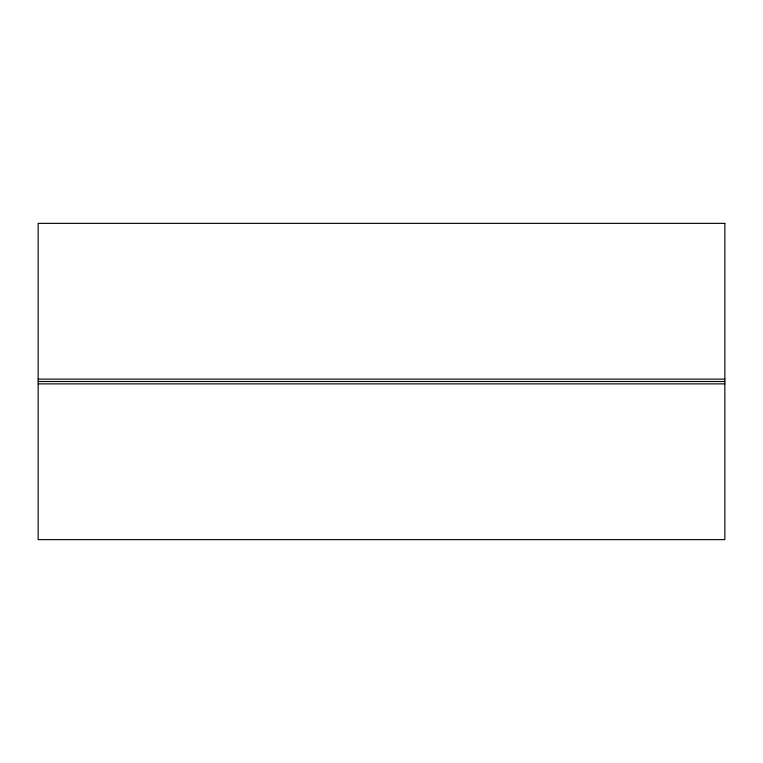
<?xml version="1.0" encoding="UTF-8"?>
<svg xmlns="http://www.w3.org/2000/svg" width="763" height="763" viewBox="0 0 763 763"><rect width="100%" height="100%" fill="white"/><g stroke="black" fill="none" stroke-linecap="round" stroke-linejoin="round"><path stroke-width="1.14" d="M38.15 379.125L724.85 379.125M38.15 381.5L724.85 381.5M38.15 383.875L724.85 383.875M724.85 223.368L38.15 223.368L38.15 539.632L724.85 539.632L724.85 223.368"/></g></svg>
